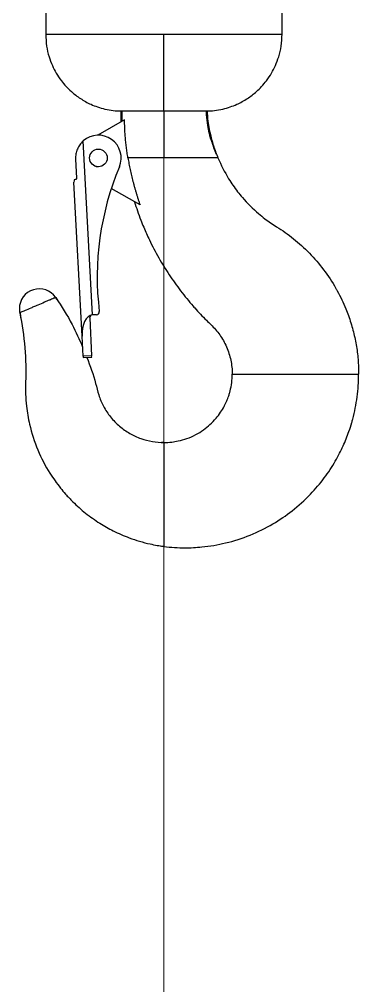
# Model space of a CAD drawing. Header units: centimetres. Extents: x 470464 to 524273, y 49611 to 59074.
# Drawn here: x 509016.96 to 509028.88, y 50216.02 to 50249.98 of the extents above; entities that cross this region are included whole.
import ezdxf

# ---------------------------------------------------------------- set-up
doc = ezdxf.new("R2010")
doc.units = ezdxf.units.CM
doc.header["$MEASUREMENT"] = 0
doc.layers.add('A-ANNO-REVC-01', color=1, linetype='Continuous', lineweight=15, true_color=0xff0000, plot=False)
doc.layers.add('vinç', color=7, linetype='Continuous')
doc.styles.add('BARIŞ BABUR-3', font='arial.ttf')
doc.dimstyles.new('AAA_A4 BVS STANDART', dxfattribs={"dimscale": 12, "dimtxt": 1.8, "dimasz": 1.6, "dimexe": 0.18, "dimexo": 0.0625, "dimgap": 0.09, "dimtad": 1, "dimtoh": 1, "dimdec": 0, "dimzin": 9, "dimdsep": 46, "dimtxsty": 'BARIŞ BABUR-3', "dimcen": 0.09, "dimclrd": 1, "dimclre": 1, "dimclrt": 2, "dimadec": 0, "dimazin": 0, "dimtfac": 1, "dimtdec": 0, "dimtofl": 0, "dimtmove": 0, "dimatfit": 3, "dimfxl": 1, "dimtolj": 1, "dimtzin": 0, "dimlwd": 9, "dimlwe": 9, "dimarcsym": 0})

# ---------------------------------------------------------------- blocks, each defined once
blk = doc.blocks.new('*D117')
at = {"layer": 'A-ANNO-REVC-01', "color": 1, "lineweight": 9, "transparency": 16777216}
for p, q in [((429100.418, 68828.763), (429100.418, 68381.371)), ((429038.045, 68467.1), (429038.045, 68381.371)), ((429087.618, 68382.811), (429050.845, 68382.811))]:
    blk.add_line(p, q, dxfattribs=at)
at = {"layer": 'A-ANNO-REVC-01', "color": 1, "transparency": 16777216}
for points in [[(429050.845, 68384.944), (429050.845, 68380.678), (429038.045, 68382.811)], [(429087.618, 68384.944), (429087.618, 68380.678), (429100.418, 68382.811)]]:
    blk.add_solid(points, dxfattribs=at)
at = {"layer": 'Defpoints', "color": 0, "transparency": 16777216}
for p in [(429100.418, 68829.263), (429038.045, 68467.6), (429038.045, 68382.811)]:
    blk.add_point(p, dxfattribs=at)
at = {"layer": 'A-ANNO-REVC-01', "color": 2, "transparency": 16777216, "insert": (429069.231, 68390.883), "char_height": 14.4, "attachment_point": 5, "style": 'BARIŞ BABUR-3'}
blk.add_mtext('\\A1;62', dxfattribs=at)
blk = doc.blocks.new('*D118')
at = {"layer": 'A-ANNO-REVC-01', "color": 1, "lineweight": 9, "transparency": 16777216}
for p, q in [((429038.045, 68467.1), (429038.045, 68381.371)), ((428335.912, 68465.468), (428335.912, 68381.371)), ((428348.712, 68382.811), (429025.245, 68382.811))]:
    blk.add_line(p, q, dxfattribs=at)
at = {"layer": 'A-ANNO-REVC-01', "color": 1, "transparency": 16777216}
for points in [[(428348.712, 68384.944), (428348.712, 68380.678), (428335.912, 68382.811)], [(429025.245, 68384.944), (429025.245, 68380.678), (429038.045, 68382.811)]]:
    blk.add_solid(points, dxfattribs=at)
at = {"layer": 'Defpoints', "color": 0, "transparency": 16777216}
for p in [(429038.045, 68467.6), (428335.912, 68465.968), (429038.045, 68382.811)]:
    blk.add_point(p, dxfattribs=at)
at = {"layer": 'A-ANNO-REVC-01', "color": 2, "transparency": 16777216, "insert": (428677.785, 68392.396), "char_height": 14.4, "attachment_point": 5, "style": 'BARIŞ BABUR-3'}
blk.add_mtext('\\A1;KANCA GEZME MESAFESİ : 702', dxfattribs=at)
blk = doc.blocks.new('fhdjjjjjjjjjytjhgjhgjfj')
at = {"color": 2, "linetype": 'Continuous', "lineweight": 25}
for p, q in [((427922.895, 68441.809), (427922.895, 68439.509)), ((427931.195, 68439.509), (427931.195, 68441.812)), ((427925.547, 68436.434), (427925.545, 68436.812)), ((427925.664, 68436.501), (427924.73, 68435.962)), ((427924.533, 68429.643), (427924.213, 68435.76)), ((427923.946, 68435.12), (427923.981, 68434.451)), ((427928.275, 68435.162), (427927.852, 68435.162)), ((427924.172, 68428.902), (427923.888, 68434.316)), ((427923.934, 68434.399), (427923.896, 68434.397)), ((427923.896, 68434.397), (427923.896, 68434.396)), ((427926.207, 68433.51), (427925.199, 68434.092)), ((427924.683, 68429.651), (427924.533, 68429.643)), ((427924.439, 68429.538), (427924.508, 68428.212)), ((427924.209, 68428.196), (427924.172, 68428.902)), ((427924.508, 68428.212), (427924.209, 68428.196)), ((427924.511, 68428.161), (427924.508, 68428.212)), ((427924.209, 68428.196), (427924.211, 68428.145)), ((427924.211, 68428.145), (427924.511, 68428.161)), ((427927.045, 68421.535), (427927.045, 68421.519))]:
    blk.add_line(p, q, dxfattribs=at)
blk.add_circle((427924.745, 68435.162), 0.31, dxfattribs=at)
for centre, radius, start, end in [((427924.745, 68435.162), 0.8, 337.2275, 131.6826), ((427934.703, 68430.982), 10, 157.2275, 186.998), ((427922.669, 68429.862), 0.7, 34.5187, 180.0005), ((427922.669, 68429.862), 0.7, 180.0005, 191.8214), ((427924.538, 68429.544), 0.1, 93.0005, 183.0005), ((427924.678, 68429.751), 0.1, 273.0005, 6.998)]:
    blk.add_arc(centre, radius, start, end, dxfattribs=at)
blk.add_ellipse((427924.571, 68428.923), major_axis=(0.038, -0.721), ratio=0.554309, start_param=3.141593, end_param=4.712389, dxfattribs=at)
for points, knots in [([(427922.895, 68439.509), (427922.895, 68439.509), (427922.916, 68439.509), (427923.012, 68439.509), (427923.085, 68439.509), (427923.287, 68439.509), (427923.416, 68439.509), (427923.726, 68439.509), (427923.908, 68439.509), (427924.313, 68439.509), (427924.537, 68439.509), (427925.011, 68439.509), (427925.262, 68439.509), (427925.773, 68439.509), (427926.033, 68439.509), (427926.547, 68439.509), (427926.8, 68439.509), (427927.045, 68439.509)], [0, 0, 0, 0, 0.125, 0.125, 0.25, 0.25, 0.375, 0.375, 0.5, 0.5, 0.625, 0.625, 0.75, 0.75, 0.875, 0.875, 1, 1, 1, 1]), ([(427922.895, 68439.509), (427922.901, 68439.369), (427922.913, 68439.102), (427923.001, 68438.732), (427923.118, 68438.417), (427923.264, 68438.134), (427923.427, 68437.89), (427923.608, 68437.674), (427923.827, 68437.459), (427924.115, 68437.238), (427924.429, 68437.065), (427924.721, 68436.95), (427924.983, 68436.875), (427925.259, 68436.822), (427925.45, 68436.815), (427925.54, 68436.812)], [0, 0, 0, 0, 0.100525, 0.190908, 0.271143, 0.341226, 0.418849, 0.480969, 0.542599, 0.638677, 0.740405, 0.798746, 0.863636, 0.935074, 1, 1, 1, 1]), ([(427927.045, 68436.809), (427927.045, 68436.809), (427927.045, 68436.82), (427927.045, 68436.864), (427927.045, 68436.897), (427927.045, 68436.985), (427927.045, 68437.039), (427927.045, 68437.167), (427927.045, 68437.241), (427927.045, 68437.408), (427927.045, 68437.5), (427927.045, 68437.7), (427927.045, 68437.807), (427927.045, 68438.036), (427927.045, 68438.157), (427927.045, 68438.409), (427927.045, 68438.54), (427927.045, 68438.809), (427927.045, 68438.947), (427927.045, 68439.226), (427927.045, 68439.367), (427927.045, 68439.509)], [0, 0, 0, 0, 0.1, 0.1, 0.2, 0.2, 0.3, 0.3, 0.4, 0.4, 0.5, 0.5, 0.6, 0.6, 0.7, 0.7, 0.8, 0.8, 0.9, 0.9, 1, 1, 1, 1]), ([(427927.045, 68439.509), (427927.289, 68439.509), (427927.543, 68439.509), (427928.057, 68439.509), (427928.317, 68439.509), (427928.828, 68439.509), (427929.078, 68439.509), (427929.553, 68439.509), (427929.777, 68439.509), (427930.182, 68439.509), (427930.363, 68439.509), (427930.673, 68439.509), (427930.802, 68439.509), (427931.004, 68439.509), (427931.078, 68439.509), (427931.173, 68439.509), (427931.195, 68439.509), (427931.195, 68439.509)], [0, 0, 0, 0, 0.125, 0.125, 0.25, 0.25, 0.375, 0.375, 0.5, 0.5, 0.625, 0.625, 0.75, 0.75, 0.875, 0.875, 1, 1, 1, 1]), ([(427928.548, 68436.812), (427928.639, 68436.815), (427928.83, 68436.822), (427929.107, 68436.875), (427929.368, 68436.95), (427929.66, 68437.065), (427929.975, 68437.238), (427930.263, 68437.459), (427930.482, 68437.674), (427930.662, 68437.89), (427930.825, 68438.134), (427930.971, 68438.417), (427931.088, 68438.732), (427931.177, 68439.102), (427931.188, 68439.369), (427931.195, 68439.509)], [0, 0, 0, 0, 0.065143, 0.136564, 0.201439, 0.259766, 0.361471, 0.457526, 0.519142, 0.581248, 0.658853, 0.72892, 0.809137, 0.899498, 1, 1, 1, 1]), ([(427925.549, 68436.812), (427925.549, 68436.804), (427925.551, 68436.73), (427925.558, 68436.61), (427925.566, 68436.492), (427925.569, 68436.448)], [0, 0, 0, 0, 0.067178, 0.652844, 1, 1, 1, 1]), ([(427925.57, 68436.812), (427925.57, 68436.74), (427925.569, 68436.619), (427925.572, 68436.498), (427925.573, 68436.449)], [0, 0, 0, 0, 0.5944185, 1, 1, 1, 1]), ([(427927.045, 68436.812), (427927.045, 68436.742), (427927.045, 68436.481), (427927.045, 68436.073), (427927.045, 68435.591), (427927.045, 68435.306), (427927.045, 68435.162)], [0, 0, 0, 0, 0.123472, 0.460294, 0.728943, 1, 1, 1, 1]), ([(427927.045, 68436.809), (427927.045, 68436.739), (427927.045, 68436.478), (427927.045, 68436.07), (427927.045, 68435.588), (427927.045, 68435.302), (427927.045, 68435.159)], [0, 0, 0, 0, 0.123472, 0.460294, 0.728943, 1, 1, 1, 1]), ([(427928.898, 68435.278), (427928.867, 68435.359), (427928.81, 68435.504), (427928.732, 68435.715), (427928.675, 68435.89), (427928.629, 68436.082), (427928.583, 68436.337), (427928.545, 68436.594), (427928.538, 68436.766), (427928.536, 68436.812)], [0, 0, 0, 0, 0.1807235, 0.3273363, 0.4415841, 0.5290004, 0.6860008, 0.9151949, 1, 1, 1, 1]), ([(427928.564, 68436.812), (427928.567, 68436.742), (427928.577, 68436.481), (427928.654, 68436.073), (427928.778, 68435.591), (427928.889, 68435.306), (427928.945, 68435.162)], [0, 0, 0, 0, 0.123472, 0.460294, 0.728943, 1, 1, 1, 1]), ([(427925.781, 68435.162), (427925.776, 68435.194), (427925.766, 68435.257), (427925.752, 68435.351), (427925.739, 68435.446), (427925.727, 68435.541), (427925.716, 68435.637), (427925.706, 68435.732), (427925.697, 68435.828), (427925.689, 68435.923), (427925.682, 68436.019), (427925.676, 68436.115), (427925.671, 68436.211), (427925.668, 68436.308), (427925.665, 68436.404), (427925.664, 68436.469), (427925.664, 68436.501)], [0, 0, 0, 0, 0.071202, 0.142405, 0.213616, 0.284844, 0.356099, 0.427389, 0.498722, 0.570108, 0.641554, 0.71307, 0.784664, 0.856345, 0.92812, 1, 1, 1, 1]), ([(427924.213, 68435.76), (427924.167, 68435.719), (427924.127, 68435.674), (427924.075, 68435.6), (427924.059, 68435.575), (427924.03, 68435.524), (427924.018, 68435.498), (427923.995, 68435.444), (427923.986, 68435.416), (427923.969, 68435.36), (427923.962, 68435.331), (427923.952, 68435.272), (427923.948, 68435.242), (427923.944, 68435.181), (427923.944, 68435.151), (427923.946, 68435.12)], [0, 0, 0, 0, 0.25, 0.25, 0.375, 0.375, 0.5, 0.5, 0.625, 0.625, 0.75, 0.75, 0.875, 0.875, 1, 1, 1, 1]), ([(427925.781, 68435.162), (427925.787, 68435.128), (427925.8, 68435.059), (427925.819, 68434.957), (427925.84, 68434.854), (427925.862, 68434.751), (427925.884, 68434.648), (427925.908, 68434.544), (427925.933, 68434.441), (427925.959, 68434.337), (427925.986, 68434.234), (427926.014, 68434.13), (427926.043, 68434.027), (427926.074, 68433.923), (427926.105, 68433.82), (427926.138, 68433.716), (427926.171, 68433.613), (427926.195, 68433.544), (427926.207, 68433.51)], [0, 0, 0, 0, 0.061009, 0.12224, 0.18369, 0.245352, 0.307223, 0.369296, 0.431567, 0.49403, 0.55668, 0.619512, 0.68252, 0.745698, 0.809041, 0.872543, 0.936198, 1, 1, 1, 1]), ([(427927.852, 68435.162), (427927.833, 68435.162), (427927.807, 68435.162), (427927.745, 68435.162), (427927.708, 68435.162), (427927.646, 68435.162), (427927.624, 68435.162), (427927.554, 68435.162), (427927.503, 68435.162), (427927.422, 68435.162), (427927.394, 68435.162), (427927.309, 68435.162), (427927.249, 68435.162), (427927.157, 68435.162), (427927.127, 68435.162), (427927.034, 68435.162), (427926.973, 68435.162), (427926.882, 68435.162), (427926.852, 68435.162), (427926.764, 68435.162), (427926.707, 68435.162), (427926.575, 68435.162), (427926.498, 68435.162), (427926.352, 68435.162), (427926.282, 68435.162), (427926.122, 68435.162), (427926.038, 68435.162), (427925.943, 68435.162), (427925.921, 68435.162), (427925.89, 68435.162), (427925.88, 68435.162), (427925.841, 68435.162), (427925.816, 68435.162), (427925.789, 68435.162), (427925.785, 68435.162), (427925.781, 68435.162)], [0.4574878, 0.4574878, 0.4574878, 0.4574878, 0.4846941, 0.4846941, 0.5119004, 0.5119004, 0.5255036, 0.5255036, 0.5527099, 0.5527099, 0.5663131, 0.5663131, 0.5935194, 0.5935194, 0.6071225, 0.6071225, 0.6343288, 0.6343288, 0.647932, 0.647932, 0.6751383, 0.6751383, 0.715746, 0.715746, 0.7563537, 0.7563537, 0.8172653, 0.8172653, 0.8375691, 0.8375691, 0.8477211, 0.8477211, 0.8781769, 0.8781769, 0.8838284, 0.8838284, 0.8838284, 0.8838284]), ([(427928.945, 68435.162), (427928.945, 68435.162), (427928.944, 68435.162), (427928.936, 68435.162), (427928.923, 68435.162), (427928.888, 68435.162), (427928.87, 68435.162), (427928.827, 68435.162), (427928.801, 68435.162), (427928.759, 68435.162), (427928.742, 68435.162), (427928.696, 68435.162), (427928.665, 68435.162), (427928.596, 68435.162), (427928.56, 68435.162), (427928.485, 68435.162), (427928.448, 68435.162), (427928.378, 68435.162), (427928.346, 68435.162), (427928.302, 68435.162), (427928.287, 68435.162), (427928.275, 68435.162)], [0, 0, 0, 0, 0.0176423, 0.0176423, 0.0627282, 0.0627282, 0.0940923, 0.0940923, 0.1254564, 0.1254564, 0.1419859, 0.1419859, 0.1667801, 0.1667801, 0.1915743, 0.1915743, 0.2163685, 0.2163685, 0.2411627, 0.2411627, 0.2576922, 0.2576922, 0.2576922, 0.2576922]), ([(427928.945, 68435.162), (427929.05, 68434.91), (427929.175, 68434.666), (427929.416, 68434.275), (427929.522, 68434.122), (427929.689, 68433.907), (427929.744, 68433.839), (427929.977, 68433.568), (427930.169, 68433.378), (427930.442, 68433.145), (427930.515, 68433.085), (427930.724, 68432.926), (427930.862, 68432.831), (427931.204, 68432.619), (427931.403, 68432.479), (427931.789, 68432.17), (427931.976, 68432.001), (427932.331, 68431.637), (427932.499, 68431.441), (427932.812, 68431.026), (427932.957, 68430.806), (427933.103, 68430.548), (427933.119, 68430.52), (427933.246, 68430.288), (427933.346, 68430.078), (427933.466, 68429.783), (427933.497, 68429.702), (427933.587, 68429.452), (427933.639, 68429.282), (427933.729, 68428.941), (427933.766, 68428.769), (427933.811, 68428.511), (427933.824, 68428.424), (427933.846, 68428.251), (427933.855, 68428.165), (427933.877, 68427.906), (427933.884, 68427.733), (427933.884, 68427.562)], [0, 0, 0, 0, 0.087458, 0.087458, 0.146789, 0.146789, 0.174917, 0.174917, 0.262375, 0.262375, 0.293578, 0.293578, 0.349833, 0.349833, 0.431104, 0.431104, 0.512375, 0.512375, 0.593646, 0.593646, 0.674917, 0.674917, 0.685015, 0.685015, 0.756188, 0.756188, 0.782874, 0.782874, 0.837458, 0.837458, 0.891437, 0.891437, 0.918729, 0.918729, 0.945718, 0.945718, 1, 1, 1, 1]), ([(427924.745, 68434.852), (427924.702, 68434.853), (427924.659, 68434.853), (427924.625, 68434.876), (427924.625, 68434.876)], [0, 0, 0, 0, 0.989584, 1, 1, 1, 1]), ([(427923.981, 68434.451), (427923.981, 68434.442), (427923.979, 68434.433), (427923.972, 68434.419), (427923.967, 68434.413), (427923.957, 68434.406), (427923.952, 68434.403), (427923.943, 68434.4), (427923.938, 68434.399), (427923.934, 68434.399)], [0, 0, 0, 0, 0.25, 0.25, 0.5, 0.5, 0.75, 0.75, 1, 1, 1, 1]), ([(427926.009, 68433.624), (427926.078, 68433.406), (427926.153, 68433.191), (427926.268, 68432.894), (427926.302, 68432.81), (427926.4, 68432.577), (427926.467, 68432.428), (427926.638, 68432.069), (427926.747, 68431.861), (427926.978, 68431.452), (427927.1, 68431.252), (427927.358, 68430.863), (427927.493, 68430.673), (427927.774, 68430.305), (427927.92, 68430.127), (427928.091, 68429.933), (427928.109, 68429.911), (427928.262, 68429.741), (427928.399, 68429.596), (427928.593, 68429.403), (427928.646, 68429.351), (427928.81, 68429.195), (427928.913, 68429.077), (427929.096, 68428.818), (427929.176, 68428.677), (427929.275, 68428.452), (427929.305, 68428.374), (427929.355, 68428.216), (427929.376, 68428.137), (427929.428, 68427.893), (427929.445, 68427.727), (427929.445, 68427.562)], [0.183516, 0.183516, 0.183516, 0.183516, 0.2623751, 0.2623751, 0.2935777, 0.2935777, 0.3498334, 0.3498334, 0.4311043, 0.4311043, 0.5123751, 0.5123751, 0.5936459, 0.5936459, 0.6749167, 0.6749167, 0.6850147, 0.6850147, 0.7561875, 0.7561875, 0.782874, 0.782874, 0.8374584, 0.8374584, 0.891437, 0.891437, 0.9187292, 0.9187292, 0.9457185, 0.9457185, 1, 1, 1, 1]), ([(427923.224, 68430.249), (427923.219, 68430.247), (427923.209, 68430.243), (427923.145, 68430.216), (427923.064, 68430.181), (427922.963, 68430.138), (427922.816, 68430.075), (427922.657, 68430.007), (427922.494, 68429.937), (427922.335, 68429.869), (427922.188, 68429.806), (427922.085, 68429.762), (427922.021, 68429.735), (427922.011, 68429.73), (427922.006, 68429.728)], [0, 0, 0, 0, 0.069521, 0.142608, 0.217246, 0.291884, 0.364971, 0.500741, 0.562729, 0.645594, 0.784185, 0.858823, 0.93191, 1, 1, 1, 1]), ([(427923.361, 68430.087), (427923.341, 68430.115), (427923.301, 68430.171), (427923.256, 68430.226), (427923.234, 68430.254)], [0, 0, 0, 0, 0.500703, 1, 1, 1, 1]), ([(427923.246, 68430.259), (427923.449, 68429.947), (427923.811, 68429.392), (427924.075, 68428.784), (427924.192, 68428.517)], [0, 0, 0, 0, 0.560552, 1, 1, 1, 1]), ([(427921.984, 68429.719), (427922.068, 68429.315), (427922.128, 68428.904), (427922.162, 68428.491), (427922.195, 68428.088), (427922.204, 68427.683), (427922.188, 68427.28), (427922.178, 68427.002), (427922.187, 68426.718), (427922.219, 68426.435), (427922.243, 68426.223), (427922.279, 68426.012), (427922.328, 68425.803), (427922.399, 68425.495), (427922.496, 68425.192), (427922.619, 68424.899), (427922.738, 68424.614), (427922.881, 68424.339), (427923.044, 68424.08), (427923.158, 68423.899), (427923.281, 68423.727), (427923.412, 68423.563), (427923.47, 68423.491), (427923.529, 68423.42), (427923.59, 68423.351), (427923.673, 68423.258), (427923.758, 68423.168), (427923.847, 68423.08), (427923.988, 68422.941), (427924.138, 68422.807), (427924.296, 68422.681), (427924.455, 68422.555), (427924.622, 68422.436), (427924.796, 68422.326), (427924.948, 68422.23), (427925.105, 68422.141), (427925.266, 68422.06), (427925.448, 68421.968), (427925.636, 68421.886), (427925.828, 68421.815), (427926.068, 68421.725), (427926.314, 68421.652), (427926.563, 68421.597), (427926.644, 68421.579), (427926.725, 68421.563), (427926.806, 68421.548), (427926.886, 68421.534), (427926.965, 68421.522), (427927.045, 68421.511)], [0, 0, 0, 0, 0.118098, 0.118098, 0.118098, 0.233345, 0.233345, 0.233345, 0.313017, 0.313017, 0.313017, 0.372282, 0.372282, 0.372282, 0.459386, 0.459386, 0.459386, 0.544389, 0.544389, 0.544389, 0.603453, 0.603453, 0.603453, 0.62947, 0.62947, 0.62947, 0.664965, 0.664965, 0.664965, 0.721438, 0.721438, 0.721438, 0.778297, 0.778297, 0.778297, 0.827927, 0.827927, 0.827927, 0.884109, 0.884109, 0.884109, 0.954576, 0.954576, 0.954576, 0.977566, 0.977566, 0.977566, 1, 1, 1, 1]), ([(427921.996, 68429.724), (427921.998, 68429.696), (427922.003, 68429.639), (427922.012, 68429.584), (427922.016, 68429.557)], [0, 0, 0, 0, 0.500372, 1, 1, 1, 1]), ([(427924.343, 68428.152), (427924.455, 68427.85), (427924.615, 68427.418), (427924.747, 68426.827), (427924.916, 68426.425), (427925.162, 68426.051), (427925.476, 68425.728), (427925.839, 68425.471), (427926.23, 68425.292), (427926.636, 68425.182), (427926.91, 68425.169), (427927.045, 68425.162)], [0, 0, 0, 0, 0.21844, 0.313182, 0.411465, 0.513188, 0.616692, 0.716078, 0.813784, 0.90834, 1, 1, 1, 1]), ([(427927.045, 68425.162), (427927.136, 68425.162), (427927.229, 68425.167), (427927.322, 68425.178), (427927.397, 68425.187), (427927.473, 68425.199), (427927.548, 68425.215), (427927.65, 68425.237), (427927.752, 68425.266), (427927.853, 68425.302), (427927.958, 68425.34), (427928.061, 68425.385), (427928.161, 68425.438), (427928.257, 68425.488), (427928.349, 68425.544), (427928.436, 68425.607), (427928.516, 68425.663), (427928.592, 68425.725), (427928.664, 68425.791), (427928.74, 68425.86), (427928.812, 68425.935), (427928.877, 68426.012), (427928.935, 68426.08), (427928.988, 68426.151), (427929.037, 68426.223), (427929.083, 68426.292), (427929.125, 68426.362), (427929.163, 68426.433), (427929.18, 68426.466), (427929.197, 68426.5), (427929.213, 68426.533), (427929.227, 68426.562), (427929.24, 68426.591), (427929.253, 68426.621), (427929.278, 68426.681), (427929.302, 68426.743), (427929.323, 68426.806), (427929.335, 68426.845), (427929.347, 68426.884), (427929.358, 68426.923), (427929.362, 68426.939), (427929.367, 68426.955), (427929.371, 68426.971), (427929.395, 68427.066), (427929.414, 68427.165), (427929.426, 68427.265), (427929.438, 68427.363), (427929.445, 68427.462), (427929.445, 68427.562)], [0, 0, 0, 0, 0.075457, 0.075457, 0.075457, 0.136116, 0.136116, 0.136116, 0.218871, 0.218871, 0.218871, 0.305694, 0.305694, 0.305694, 0.38857, 0.38857, 0.38857, 0.464312, 0.464312, 0.464312, 0.544805, 0.544805, 0.544805, 0.615588, 0.615588, 0.615588, 0.682636, 0.682636, 0.682636, 0.713727, 0.713727, 0.713727, 0.741044, 0.741044, 0.741044, 0.796019, 0.796019, 0.796019, 0.829249, 0.829249, 0.829249, 0.842529, 0.842529, 0.842529, 0.922226, 0.922226, 0.922226, 1, 1, 1, 1]), ([(427927.045, 68421.511), (427927.292, 68421.478), (427927.54, 68421.462), (427927.784, 68421.462), (427927.981, 68421.462), (427928.18, 68421.472), (427928.382, 68421.491), (427928.656, 68421.518), (427928.935, 68421.565), (427929.212, 68421.632), (427929.504, 68421.702), (427929.794, 68421.795), (427930.079, 68421.91), (427930.351, 68422.021), (427930.617, 68422.152), (427930.873, 68422.302), (427931.108, 68422.44), (427931.334, 68422.594), (427931.548, 68422.762), (427931.776, 68422.941), (427931.992, 68423.136), (427932.191, 68423.344), (427932.366, 68423.527), (427932.528, 68423.72), (427932.678, 68423.92), (427932.819, 68424.11), (427932.948, 68424.306), (427933.064, 68424.507), (427933.118, 68424.6), (427933.169, 68424.694), (427933.217, 68424.789), (427933.26, 68424.872), (427933.3, 68424.956), (427933.338, 68425.04), (427933.415, 68425.209), (427933.483, 68425.38), (427933.543, 68425.551), (427933.579, 68425.654), (427933.612, 68425.758), (427933.642, 68425.861), (427933.654, 68425.903), (427933.666, 68425.944), (427933.677, 68425.986), (427933.744, 68426.237), (427933.796, 68426.497), (427933.832, 68426.764), (427933.866, 68427.024), (427933.884, 68427.292), (427933.884, 68427.562)], [0, 0, 0, 0, 0.075457, 0.075457, 0.075457, 0.136116, 0.136116, 0.136116, 0.218871, 0.218871, 0.218871, 0.305694, 0.305694, 0.305694, 0.38857, 0.38857, 0.38857, 0.464312, 0.464312, 0.464312, 0.544805, 0.544805, 0.544805, 0.615588, 0.615588, 0.615588, 0.682636, 0.682636, 0.682636, 0.713727, 0.713727, 0.713727, 0.741044, 0.741044, 0.741044, 0.796019, 0.796019, 0.796019, 0.829249, 0.829249, 0.829249, 0.842529, 0.842529, 0.842529, 0.922226, 0.922226, 0.922226, 1, 1, 1, 1]), ([(427929.445, 68427.562), (427929.445, 68427.562), (427929.445, 68427.562), (427929.447, 68427.562), (427929.449, 68427.562), (427929.453, 68427.562), (427929.455, 68427.562), (427929.461, 68427.562), (427929.463, 68427.562), (427929.467, 68427.562), (427929.468, 68427.562), (427929.472, 68427.562), (427929.474, 68427.562), (427929.484, 68427.562), (427929.493, 68427.562), (427929.511, 68427.562), (427929.519, 68427.562), (427929.536, 68427.562), (427929.544, 68427.562), (427929.553, 68427.562)], [0.6751383, 0.6751383, 0.6751383, 0.6751383, 0.715746, 0.715746, 0.7563537, 0.7563537, 0.7969614, 0.7969614, 0.8274172, 0.8274172, 0.8375691, 0.8375691, 0.857873, 0.857873, 0.9187846, 0.9187846, 0.9593923, 0.9593923, 1, 1, 1, 1]), ([(427929.553, 68427.562), (427929.56, 68427.562), (427929.571, 68427.562), (427929.594, 68427.562), (427929.603, 68427.562), (427929.633, 68427.562), (427929.657, 68427.562), (427929.699, 68427.562), (427929.714, 68427.562), (427929.76, 68427.562), (427929.794, 68427.562), (427929.848, 68427.562), (427929.866, 68427.562), (427929.922, 68427.562), (427929.961, 68427.562), (427930.019, 68427.562), (427930.038, 68427.562), (427930.096, 68427.562), (427930.134, 68427.562), (427930.205, 68427.562), (427930.239, 68427.562), (427930.27, 68427.562)], [0.4574878, 0.4574878, 0.4574878, 0.4574878, 0.4846941, 0.4846941, 0.4982973, 0.4982973, 0.5255036, 0.5255036, 0.5391068, 0.5391068, 0.5663131, 0.5663131, 0.5799162, 0.5799162, 0.6071225, 0.6071225, 0.6207257, 0.6207257, 0.647932, 0.647932, 0.6751383, 0.6751383, 0.6751383, 0.6751383]), ([(427930.27, 68427.562), (427930.284, 68427.562), (427930.305, 68427.562), (427930.374, 68427.562), (427930.43, 68427.562), (427930.567, 68427.562), (427930.649, 68427.562), (427930.835, 68427.562), (427930.939, 68427.562), (427931.164, 68427.562), (427931.285, 68427.562), (427931.536, 68427.562), (427931.666, 68427.562), (427931.928, 68427.562), (427932.059, 68427.562), (427932.314, 68427.562), (427932.437, 68427.562), (427932.667, 68427.562), (427932.774, 68427.562), (427932.964, 68427.562), (427933.047, 68427.562), (427933.182, 68427.562), (427933.235, 68427.562), (427933.269, 68427.562)], [0.2576922, 0.2576922, 0.2576922, 0.2576922, 0.2701794, 0.2701794, 0.2889102, 0.2889102, 0.3076411, 0.3076411, 0.3263719, 0.3263719, 0.3451028, 0.3451028, 0.3638336, 0.3638336, 0.3825645, 0.3825645, 0.4012953, 0.4012953, 0.4200261, 0.4200261, 0.438757, 0.438757, 0.4574878, 0.4574878, 0.4574878, 0.4574878]), ([(427933.269, 68427.562), (427933.299, 68427.562), (427933.33, 68427.562), (427933.408, 68427.562), (427933.455, 68427.562), (427933.546, 68427.562), (427933.589, 68427.562), (427933.667, 68427.562), (427933.703, 68427.562), (427933.762, 68427.562), (427933.785, 68427.562), (427933.814, 68427.562), (427933.822, 68427.562), (427933.827, 68427.562)], [0.1254564, 0.1254564, 0.1254564, 0.1254564, 0.1419859, 0.1419859, 0.1667801, 0.1667801, 0.1915743, 0.1915743, 0.2163685, 0.2163685, 0.2411627, 0.2411627, 0.2576922, 0.2576922, 0.2576922, 0.2576922]), ([(427933.827, 68427.562), (427933.836, 68427.562), (427933.845, 68427.562), (427933.859, 68427.562), (427933.866, 68427.562), (427933.877, 68427.562), (427933.881, 68427.562), (427933.884, 68427.562), (427933.884, 68427.562), (427933.884, 68427.562)], [0, 0, 0, 0, 0.0313641, 0.0313641, 0.0627282, 0.0627282, 0.1078141, 0.1078141, 0.1254564, 0.1254564, 0.1254564, 0.1254564]), ([(427933.883, 68427.435), (427933.883, 68427.451), (427933.883, 68427.483), (427933.882, 68427.512), (427933.882, 68427.526)], [0, 0, 0, 0, 0.5121856, 1, 1, 1, 1]), ([(427927.045, 68425.155), (427927.038, 68425.156), (427927.01, 68425.161), (427926.983, 68425.162), (427926.963, 68425.164)], [0, 0, 0, 0, 0.254901, 1, 1, 1, 1]), ([(427927.045, 68425.148), (427927.045, 68425.144), (427927.045, 68425.134), (427927.045, 68425.078), (427927.045, 68425.04)], [0, 0, 0, 0, 0.336402, 1, 1, 1, 1]), ([(427927.045, 68425.04), (427927.045, 68425.029), (427927.045, 68425.013), (427927.045, 68424.99), (427927.045, 68424.968), (427927.045, 68424.939), (427927.045, 68424.904), (427927.045, 68424.869), (427927.045, 68424.827), (427927.045, 68424.78), (427927.045, 68424.734), (427927.045, 68424.682), (427927.045, 68424.628), (427927.045, 68424.579), (427927.045, 68424.528), (427927.045, 68424.477)], [0.1818561, 0.1818561, 0.1818561, 0.1818561, 0.2064763, 0.2064763, 0.2064763, 0.2310965, 0.2310965, 0.2310965, 0.2557167, 0.2557167, 0.2557167, 0.2803369, 0.2803369, 0.2803369, 0.3024514, 0.3024514, 0.3024514, 0.3024514]), ([(427927.045, 68424.477), (427927.045, 68424.472), (427927.045, 68424.466), (427927.045, 68424.46), (427927.045, 68424.404), (427927.045, 68424.348), (427927.045, 68424.294), (427927.045, 68424.241), (427927.045, 68424.191), (427927.045, 68424.146), (427927.045, 68424.101), (427927.045, 68424.061), (427927.045, 68424.026)], [0.30245135, 0.30245135, 0.30245135, 0.30245135, 0.30495708, 0.30495708, 0.30495708, 0.32957727, 0.32957727, 0.32957727, 0.35419747, 0.35419747, 0.35419747, 0.37881766, 0.37881766, 0.37881766, 0.37881766]), ([(427927.045, 68424.026), (427927.045, 68423.961), (427927.045, 68423.895), (427927.045, 68423.827), (427927.045, 68423.793), (427927.045, 68423.759), (427927.045, 68423.725), (427927.045, 68423.691), (427927.045, 68423.656), (427927.045, 68423.621), (427927.045, 68423.586), (427927.045, 68423.551), (427927.045, 68423.516), (427927.045, 68423.481), (427927.045, 68423.445), (427927.045, 68423.409), (427927.045, 68423.374), (427927.045, 68423.338), (427927.045, 68423.302), (427927.045, 68423.266), (427927.045, 68423.229), (427927.045, 68423.193), (427927.045, 68423.157), (427927.045, 68423.12), (427927.045, 68423.084), (427927.045, 68423.047), (427927.045, 68423.01), (427927.045, 68422.973), (427927.045, 68422.937), (427927.045, 68422.9), (427927.045, 68422.863), (427927.045, 68422.826), (427927.045, 68422.789), (427927.045, 68422.752), (427927.045, 68422.715), (427927.045, 68422.678), (427927.045, 68422.641), (427927.045, 68422.604), (427927.045, 68422.566), (427927.045, 68422.529), (427927.045, 68422.455), (427927.045, 68422.381), (427927.045, 68422.308)], [0.3788177, 0.3788177, 0.3788177, 0.3788177, 0.424898, 0.424898, 0.424898, 0.4479382, 0.4479382, 0.4479382, 0.4709784, 0.4709784, 0.4709784, 0.4940186, 0.4940186, 0.4940186, 0.5170587, 0.5170587, 0.5170587, 0.5400989, 0.5400989, 0.5400989, 0.5631391, 0.5631391, 0.5631391, 0.5861793, 0.5861793, 0.5861793, 0.6092195, 0.6092195, 0.6092195, 0.6322596, 0.6322596, 0.6322596, 0.6552998, 0.6552998, 0.6552998, 0.67834, 0.67834, 0.67834, 0.7013802, 0.7013802, 0.7013802, 0.7474605, 0.7474605, 0.7474605, 0.7474605]), ([(427927.045, 68422.242), (427927.045, 68422.227), (427927.045, 68422.211), (427927.045, 68422.195), (427927.045, 68422.153), (427927.045, 68422.109), (427927.045, 68422.063), (427927.045, 68422.018), (427927.045, 68421.971), (427927.045, 68421.926), (427927.045, 68421.88), (427927.045, 68421.836), (427927.045, 68421.796), (427927.045, 68421.756), (427927.045, 68421.719), (427927.045, 68421.687), (427927.045, 68421.655), (427927.045, 68421.628), (427927.045, 68421.607), (427927.045, 68421.585), (427927.045, 68421.569), (427927.045, 68421.557), (427927.045, 68421.546), (427927.045, 68421.539), (427927.045, 68421.535)], [0.7601854, 0.7601854, 0.7601854, 0.7601854, 0.7683891, 0.7683891, 0.7683891, 0.7893177, 0.7893177, 0.7893177, 0.8102463, 0.8102463, 0.8102463, 0.8311749, 0.8311749, 0.8311749, 0.8521035, 0.8521035, 0.8521035, 0.873032, 0.873032, 0.873032, 0.8939606, 0.8939606, 0.8939606, 0.9148892, 0.9148892, 0.9148892, 0.9148892]), ([(427926.916, 68421.53), (427926.948, 68421.525), (427926.992, 68421.519), (427927.034, 68421.519), (427927.045, 68421.519)], [0, 0, 0, 0, 0.742655, 1, 1, 1, 1])]:
    blk.add_open_spline(points, degree=3, knots=knots, dxfattribs=at)
for points in [[(427923.896, 68434.396), (427923.889, 68434.368), (427923.886, 68434.342), (427923.888, 68434.316)], [(427927.045, 68422.308), (427927.045, 68422.287), (427927.045, 68422.265), (427927.045, 68422.242)]]:
    blk.add_open_spline(points, degree=3, dxfattribs=at)
at = {"layer": 'vinç', "color": 2}
blk.add_line((427925.54, 68436.812), (427928.548, 68436.812), dxfattribs=at)
blk = doc.blocks.new('EAWREWFWEFWEGWR')
at = {"layer": 'vinç', "color": 0}
blk.add_blockref('fhdjjjjjjjjjytjhgjhgjfj', (1111, 30), dxfattribs=at)
at = {"layer": 'A-ANNO-REVC-01', "color": 6}
dim = blk.add_linear_dim(base=(429038.045, 68382.811), p1=(429100.418, 68829.263), p2=(429038.045, 68467.6), dimstyle='AAA_A4 BVS STANDART', override={"dimscale": 8}, dxfattribs=at)
dim.commit()
dim.dimension.update_dxf_attribs({"geometry": '*D117', "text_midpoint": (429069.231, 68390.883)})
dim = blk.add_linear_dim(base=(429038.045, 68382.811), p1=(428335.912, 68465.968), p2=(429038.045, 68467.6), text='KANCA GEZME MESAFESİ : <>', dimstyle='AAA_A4 BVS STANDART', override={"dimscale": 8, "dimtxsty": 'BARIŞ BABUR-3'}, dxfattribs=at)
dim.commit()
dim.dimension.update_dxf_attribs({"geometry": '*D118', "text_midpoint": (428677.785, 68382.811), "dimtype": 128})

msp = doc.modelspace()

# ---------------------------------------------------------------- block references
at = {"layer": 'vinç', "color": 0}
msp.add_blockref('EAWREWFWEFWEGWR', (79983.993, -18220.054), dxfattribs=at)

doc.saveas('drawing.dxf')
